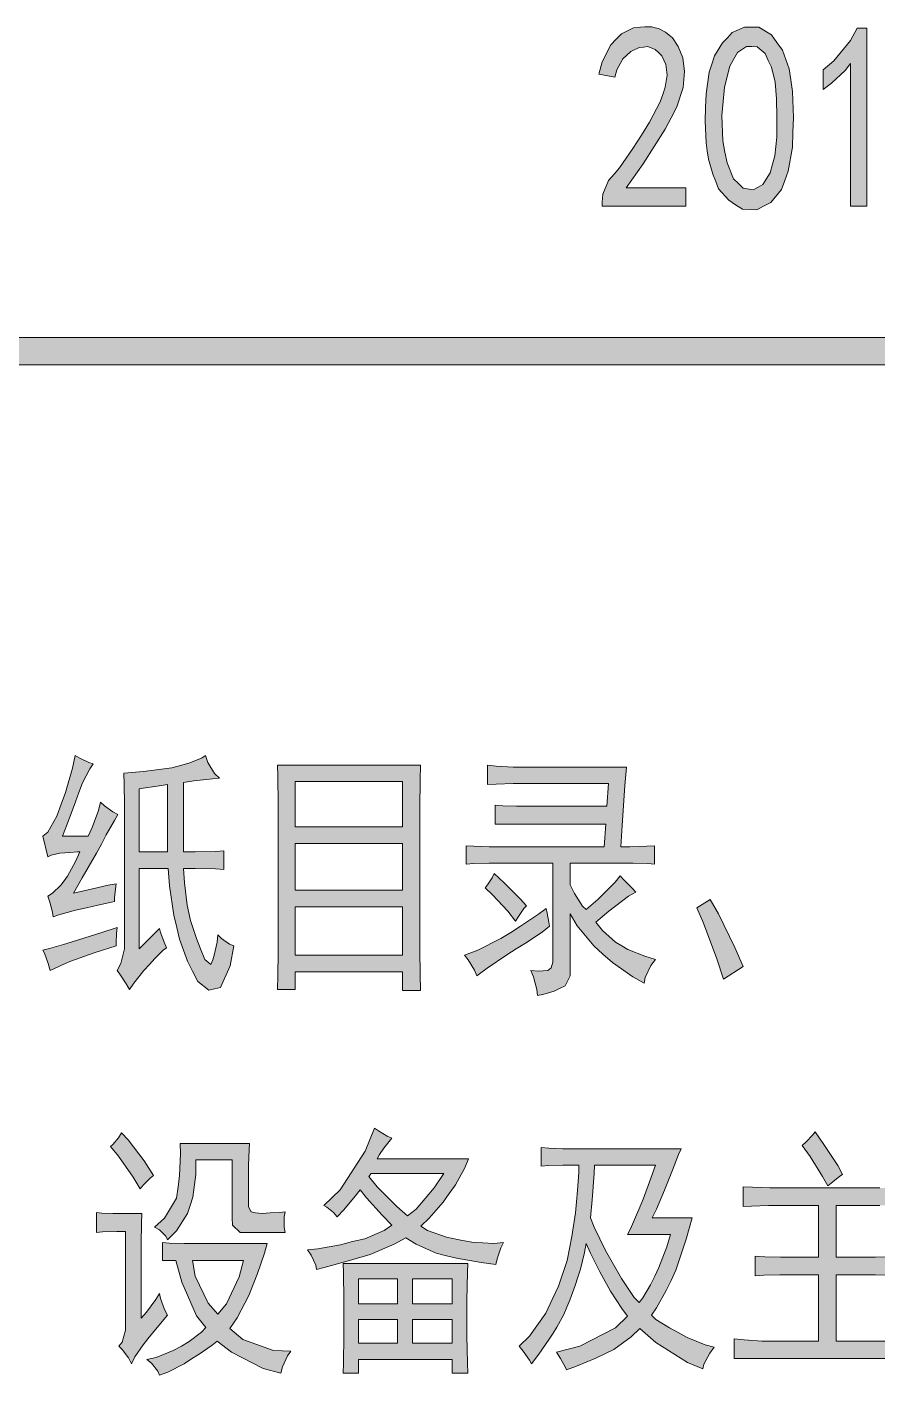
# Model space of a CAD drawing. Header units: millimetres. Extents: x 0 to 586, y 0 to 414.
# Drawn here: x 550.32 to 559.43, y 25.57 to 40.01 of the extents above; entities that cross this region are included whole.
import ezdxf

# ---------------------------------------------------------------- set-up
doc = ezdxf.new("R2010")
doc.units = ezdxf.units.MM

msp = doc.modelspace()

# ---------------------------------------------------------------- hatches: boundary and pattern name
h = msp.add_hatch(color=0)
h.dxf.hatch_style = 2
h.paths.add_polyline_path([(556.48225, 38.13175), (556.489306, 38.216417), (556.549278, 38.364583), (556.60925, 38.431611), (556.665694, 38.498639), (556.810333, 38.706778), (556.902056, 38.847889), (556.99025, 38.989), (557.103139, 39.207722), (557.131361, 39.285333), (557.156056, 39.362944), (557.177222, 39.493472), (557.170167, 39.549917), (557.163111, 39.606361), (557.120778, 39.698083), (557.0855, 39.733361), (557.050222, 39.768639), (556.969083, 39.800389), (556.923222, 39.793333), (556.877361, 39.789806), (556.789167, 39.743944), (556.746833, 39.705139), (556.7045, 39.666333), (556.637472, 39.549917), (556.616306, 39.472306), (556.446972, 39.504056), (556.48225, 39.634583), (556.573972, 39.818028), (556.630417, 39.878), (556.686861, 39.934444), (556.817389, 39.997944), (556.891472, 40.005), (556.937333, 40.008528), (557.014944, 40.008528), (557.050222, 39.997944), (557.0855, 39.990889), (557.159583, 39.952083), (557.198389, 39.920333), (557.233667, 39.892111), (557.297167, 39.800389), (557.321861, 39.736889), (557.346556, 39.676917), (557.364194, 39.532278), (557.357139, 39.444083), (557.350083, 39.359417), (557.283056, 39.154806), (557.219556, 39.034861), (557.156056, 38.914917), (556.919694, 38.540972), (556.739778, 38.286972), (557.378306, 38.286972), (557.378306, 38.089417), (556.48225, 38.089417)])
h = msp.add_hatch(color=0)
h.paths.add_polyline_path([(557.589972, 39.144222), (557.597028, 39.292389), (557.628778, 39.525222), (557.657, 39.609889), (557.685222, 39.698083), (557.769889, 39.839194), (557.822806, 39.892111), (557.875722, 39.948556), (558.00625, 40.005), (558.083861, 40.005), (558.161472, 40.005), (558.295528, 39.923861), (558.351972, 39.842722), (558.411944, 39.761583), (558.486028, 39.5605), (558.503667, 39.440556), (558.521306, 39.317083), (558.531889, 39.038389), (558.524833, 38.879639), (558.521306, 38.720889), (558.475444, 38.463361), (558.436639, 38.364583), (558.401361, 38.265806), (558.288472, 38.128222), (558.210861, 38.089417), (558.136778, 38.050611), (557.985083, 38.057667), (557.911, 38.103528), (557.836917, 38.152917), (557.727556, 38.276389), (557.699333, 38.354), (557.667583, 38.431611), (557.621722, 38.593889), (557.607611, 38.682083), (557.597028, 38.76675), (557.586444, 38.999583)])
h.paths.add_polyline_path([(557.776944, 39.21125), (557.762833, 39.059556), (557.773417, 38.787917), (557.794583, 38.667972), (557.819278, 38.551556), (557.889833, 38.382222), (557.94275, 38.332833), (557.992139, 38.283444), (558.097972, 38.262278), (558.150889, 38.294028), (558.203806, 38.32225), (558.281417, 38.445722), (558.306111, 38.537444), (558.330806, 38.629167), (558.351972, 38.826722), (558.351972, 38.936083), (558.351972, 39.041917), (558.348444, 39.239472), (558.341389, 39.327667), (558.334333, 39.415861), (558.295528, 39.578139), (558.26025, 39.648694), (558.2285, 39.722778), (558.140306, 39.796861), (558.083861, 39.800389), (558.027417, 39.800389), (557.932167, 39.733361), (557.889833, 39.659278), (557.8475, 39.588722), (557.791056, 39.362944)])
h = msp.add_hatch(color=0)
h.dxf.hatch_style = 2
h.paths.add_polyline_path([(559.142194, 39.616944), (559.08575, 39.542861), (558.937583, 39.405278), (558.849389, 39.33825), (558.849389, 39.549917), (558.962278, 39.645167), (559.142194, 39.863889), (559.21275, 39.994417), (559.318583, 39.994417), (559.318583, 38.089417), (559.142194, 38.089417)])
h = msp.add_hatch(color=0)
h.dxf.hatch_style = 2
h.paths.add_polyline_path([(575.772139, 36.681833), (575.772139, 36.389028), (541.390417, 36.389028), (541.390417, 36.681833)])
h = msp.add_hatch(color=0)
h.dxf.hatch_style = 2
h.paths.add_polyline_path([(551.028306, 32.116889), (550.993028, 32.063972), (550.915417, 31.912278), (550.876611, 31.809972), (550.837806, 31.707667), (550.749611, 31.471306), (550.700222, 31.340778), (550.975389, 31.340778), (551.017722, 31.4325), (551.08475, 31.615944), (551.105917, 31.704139), (551.14825, 31.665333), (551.239972, 31.601833), (551.292889, 31.573611), (551.257611, 31.510111), (551.169417, 31.354889), (551.1165, 31.256111), (551.063583, 31.160861), (550.911889, 30.896278), (550.816639, 30.730472), (550.961278, 30.762222), (551.190583, 30.815139), (551.27525, 30.82925), (551.268194, 30.776333), (551.257611, 30.681083), (551.257611, 30.642278), (551.225861, 30.635222), (551.077694, 30.603472), (550.95775, 30.57525), (550.837806, 30.547028), (550.661417, 30.497639), (550.601444, 30.476472), (550.594389, 30.525861), (550.562639, 30.635222), (550.541472, 30.698722), (550.594389, 30.730472), (550.682583, 30.815139), (550.717861, 30.864528), (550.753139, 30.913917), (550.837806, 31.069139), (550.887194, 31.174972), (550.858972, 31.174972), (550.777833, 31.167917), (550.724917, 31.164389), (550.672, 31.157333), (550.580278, 31.136167), (550.541472, 31.118528), (550.488556, 31.340778), (550.541472, 31.383111), (550.64025, 31.555972), (550.686111, 31.682972), (550.731972, 31.809972), (550.806056, 32.071028), (550.834278, 32.205083), (550.887194, 32.176861), (550.982444, 32.131)])
h = msp.add_hatch(color=0)
h.paths.add_polyline_path([(551.815, 30.144861), (551.779722, 30.120167), (551.688, 30.031972), (551.631556, 29.964944), (551.571583, 29.901444), (551.46575, 29.767389), (551.416361, 29.700361), (551.381083, 29.760333), (551.314056, 29.862639), (551.285833, 29.901444), (551.324639, 29.979056), (551.363444, 30.134278), (551.363444, 30.211889), (551.363444, 31.573611), (551.363444, 31.679444), (551.359917, 31.898167), (551.356389, 32.014583), (551.568056, 32.032222), (551.871444, 32.074556), (551.963167, 32.09925), (552.054889, 32.123944), (552.188944, 32.176861), (552.231278, 32.205083), (552.255972, 32.131), (552.330056, 32.011056), (552.382972, 31.961667), (552.305361, 31.954611), (552.107806, 31.933444), (551.994917, 31.915806), (551.994917, 31.174972), (552.121917, 31.174972), (552.340639, 31.1785), (552.428833, 31.185556), (552.428833, 30.984472), (552.340639, 30.991528), (552.121917, 30.995056), (551.994917, 30.995056), (552.0055, 30.839833), (552.03725, 30.603472), (552.054889, 30.518806), (552.072528, 30.437667), (552.136028, 30.243639), (552.178361, 30.134278), (552.224222, 30.021389), (552.287722, 29.964944), (552.308889, 30.017861), (552.326528, 30.06725), (552.358278, 30.204833), (552.365333, 30.285972), (552.404139, 30.243639), (552.488806, 30.183667), (552.534667, 30.166028), (552.495861, 29.950833), (552.393556, 29.721528), (552.330056, 29.707417), (552.266556, 29.693306), (552.150139, 29.785028), (552.093694, 29.894389), (552.040778, 30.00375), (551.952583, 30.236583), (551.924361, 30.363583), (551.892611, 30.494111), (551.84675, 30.808083), (551.832639, 30.995056), (551.522194, 30.995056), (551.522194, 30.134278), (551.599806, 30.211889), (551.705639, 30.32125), (551.737389, 30.353), (551.7515, 30.310667), (551.790306, 30.204833)])
h.paths.add_polyline_path([(551.522194, 31.174972), (551.825583, 31.174972), (551.825583, 31.894639), (551.712694, 31.877), (551.564528, 31.855833), (551.522194, 31.848778)])
h = msp.add_hatch(color=0)
h.paths.add_polyline_path([(554.534917, 32.102778), (554.531389, 31.944028), (554.527861, 31.640639), (554.527861, 31.496), (554.527861, 30.197778), (554.527861, 30.116639), (554.531389, 29.862639), (554.534917, 29.689778), (554.340889, 29.689778), (554.340889, 29.887333), (553.190833, 29.887333), (553.190833, 29.700361), (553.003861, 29.700361), (553.007389, 29.848528), (553.010917, 30.088417), (553.010917, 30.176611), (553.010917, 31.496), (553.010917, 31.679444), (553.007389, 31.982833), (553.003861, 32.102778)])
h.paths.add_polyline_path([(554.340889, 30.06725), (554.340889, 30.585833), (553.190833, 30.585833), (553.190833, 30.06725)])
h.paths.add_polyline_path([(554.340889, 30.762222), (554.340889, 31.263167), (553.190833, 31.263167), (553.190833, 30.762222)])
h.paths.add_polyline_path([(554.340889, 31.439556), (554.340889, 31.926389), (553.190833, 31.926389), (553.190833, 31.439556)])
h = msp.add_hatch(color=0)
h.dxf.hatch_style = 2
h.paths.add_polyline_path([(555.335722, 31.471306), (555.335722, 31.672389), (555.416861, 31.665333), (555.565028, 31.661806), (555.625, 31.661806), (556.531639, 31.661806), (556.549278, 31.905222), (555.617944, 31.905222), (555.52975, 31.905222), (555.346306, 31.898167), (555.254583, 31.894639), (555.254583, 32.102778), (555.346306, 32.092194), (555.526222, 32.081611), (555.607361, 32.081611), (556.743306, 32.081611), (556.725667, 31.884056), (556.693917, 31.457194), (556.679806, 31.227889), (556.778583, 31.227889), (556.9585, 31.234944), (557.043167, 31.238472), (557.043167, 31.040917), (556.969083, 31.047972), (556.813861, 31.0515), (556.732722, 31.0515), (556.140056, 31.0515), (556.140056, 30.818667), (556.185917, 30.726944), (556.270583, 30.592889), (556.309389, 30.554083), (556.436389, 30.663444), (556.619833, 30.846889), (556.67275, 30.917444), (556.715083, 30.875111), (556.79975, 30.786917), (556.842083, 30.741056), (556.764472, 30.698722), (556.552806, 30.536444), (556.415222, 30.420028), (556.485778, 30.331833), (556.623361, 30.204833), (556.690389, 30.166028), (556.757417, 30.127222), (556.937333, 30.056667), (557.05375, 30.021389), (557.004361, 29.954361), (556.940861, 29.827361), (556.930278, 29.767389), (556.810333, 29.834417), (556.591611, 29.989639), (556.489306, 30.077833), (556.390528, 30.166028), (556.214139, 30.381222), (556.140056, 30.508222), (556.140056, 29.922611), (556.140056, 29.845), (556.083611, 29.739167), (556.023639, 29.710944), (555.967194, 29.682722), (555.84725, 29.643917), (555.787278, 29.633333), (555.780222, 29.700361), (555.744944, 29.834417), (555.716722, 29.901444), (555.797861, 29.894389), (555.900167, 29.901444), (555.917806, 29.915556), (555.935444, 29.929667), (555.953083, 29.993167), (555.953083, 30.042556), (555.953083, 31.0515), (555.353361, 31.0515), (555.272222, 31.0515), (555.106417, 31.047972), (555.025278, 31.040917), (555.025278, 31.238472), (555.106417, 31.234944), (555.272222, 31.227889), (555.353361, 31.227889), (556.503417, 31.227889), (556.521056, 31.471306)])
h = msp.add_hatch(color=0)
h.dxf.hatch_style = 2
h.paths.add_polyline_path([(555.325139, 30.942139), (555.430972, 30.839833), (555.603833, 30.6705), (555.670861, 30.596417), (555.642639, 30.564667), (555.586194, 30.48), (555.554444, 30.430611), (555.469778, 30.536444), (555.3075, 30.712833), (555.226361, 30.786917), (555.254583, 30.818667), (555.303972, 30.896278)])
h = msp.add_hatch(color=0)
h.dxf.hatch_style = 2
h.paths.add_polyline_path([(557.780472, 29.809722), (557.709917, 30.028444), (557.565278, 30.409444), (557.494722, 30.57525), (557.639361, 30.663444), (557.727556, 30.508222), (557.903944, 30.148389), (557.992139, 29.943778)])
h = msp.add_hatch(color=0)
h.dxf.hatch_style = 2
h.paths.add_polyline_path([(555.917806, 30.377694), (555.840194, 30.314194), (555.660278, 30.19425), (555.5615, 30.134278), (555.459194, 30.070778), (555.251056, 29.926139), (555.138167, 29.845), (555.113472, 29.904972), (555.046444, 30.017861), (555.007639, 30.06725), (555.14875, 30.120167), (555.395694, 30.243639), (555.501528, 30.310667), (555.607361, 30.377694), (555.797861, 30.504694), (555.882528, 30.564667), (555.893111, 30.515278), (555.91075, 30.420028)])
h = msp.add_hatch(color=0)
h.dxf.hatch_style = 2
h.paths.add_polyline_path([(550.488556, 30.120167), (550.559111, 30.137806), (550.710806, 30.180139), (550.791944, 30.204833), (550.873083, 30.229528), (551.120028, 30.310667), (551.285833, 30.363583), (551.278778, 30.300083), (551.27525, 30.197778), (551.27525, 30.166028), (551.049472, 30.095472), (550.777833, 30.000222), (550.731972, 29.979056), (550.682583, 29.954361), (550.601444, 29.915556), (550.566167, 29.901444), (550.545, 29.979056), (550.506194, 30.088417)])
h = msp.add_hatch(color=0)
h.dxf.hatch_style = 2
h.paths.add_polyline_path([(551.331694, 28.16225), (551.40225, 28.088167), (551.575111, 27.862389), (551.673889, 27.707167), (551.638611, 27.678944), (551.568056, 27.608389), (551.532778, 27.562528), (551.458694, 27.689528), (551.299944, 27.915306), (551.215278, 28.017611), (551.239972, 28.038778), (551.299944, 28.109333)])
h = msp.add_hatch(color=0)
h.paths.add_polyline_path([(553.420139, 26.698222), (553.413083, 26.747611), (553.363694, 26.853444), (553.324889, 26.909889), (553.43425, 26.920472), (553.677667, 26.962806), (553.808194, 26.998083), (553.938722, 27.029833), (554.146861, 27.118028), (554.228, 27.174472), (554.125694, 27.280306), (553.956361, 27.467278), (553.889333, 27.551944), (553.836417, 27.484917), (553.712944, 27.340278), (553.642389, 27.262667), (553.603583, 27.308528), (553.533028, 27.3685), (553.501278, 27.386139), (553.674139, 27.551944), (553.94225, 27.968222), (554.041028, 28.215167), (554.086889, 28.183417), (554.178611, 28.126972), (554.228, 28.105806), (554.157444, 28.017611), (554.143333, 27.999972), (554.097472, 27.932944), (554.06925, 27.883556), (555.049972, 27.883556), (555.011167, 27.788306), (554.908861, 27.604861), (554.841833, 27.513139), (554.778333, 27.421417), (554.626639, 27.248556), (554.538444, 27.163889), (554.609, 27.118028), (554.813611, 27.047472), (554.951194, 27.01925), (555.08525, 26.991028), (555.321611, 26.976917), (555.423917, 26.9875), (555.395694, 26.931056), (555.356889, 26.814639), (555.342778, 26.754667), (555.184028, 26.775833), (554.919444, 26.821694), (554.813611, 26.846389), (554.70425, 26.874611), (554.489056, 26.969861), (554.379694, 27.040417), (554.252694, 26.969861), (553.995167, 26.8605), (553.861111, 26.821694), (553.723528, 26.782889), (553.504806, 26.719389)])
h.paths.add_polyline_path([(553.981056, 27.696583), (554.072778, 27.583694), (554.280917, 27.375556), (554.397333, 27.27325), (554.489056, 27.347333), (554.683083, 27.573111), (554.785389, 27.728333), (554.00575, 27.728333)])
h = msp.add_hatch(color=0)
h.dxf.hatch_style = 2
h.paths.add_polyline_path([(558.898778, 27.594278), (558.842333, 27.696583), (558.708278, 27.911778), (558.623611, 28.028194), (558.665944, 28.067), (558.7365, 28.137556), (558.764722, 28.172833), (558.856444, 28.038778), (559.004611, 27.813), (559.057528, 27.71775), (559.029306, 27.700111), (558.951694, 27.640139)])
h = msp.add_hatch(color=0)
h.dxf.hatch_style = 2
h.paths.add_polyline_path([(552.675778, 27.096861), (552.601694, 27.096861), (552.520556, 27.174472), (552.517028, 27.252083), (552.517028, 27.872972), (552.128972, 27.872972), (552.128972, 27.71775), (552.097222, 27.474333), (552.069, 27.386139), (552.040778, 27.297944), (551.920833, 27.1145), (551.825583, 27.01925), (551.807944, 27.058056), (551.737389, 27.125083), (551.684472, 27.153306), (551.793833, 27.248556), (551.920833, 27.46375), (551.938472, 27.583694), (551.952583, 27.707167), (551.963167, 27.94), (551.959639, 28.049361), (552.704, 28.049361), (552.700472, 27.982333), (552.693417, 27.816528), (552.693417, 27.71775), (552.693417, 27.417889), (552.693417, 27.375556), (552.718111, 27.322639), (552.742806, 27.312056), (552.7675, 27.305), (552.838056, 27.297944), (552.880389, 27.301472), (552.92625, 27.305), (553.028556, 27.312056), (553.085, 27.319111), (553.074417, 27.262667), (553.074417, 27.153306), (553.085, 27.096861)])
h = msp.add_hatch(color=0)
h.paths.add_polyline_path([(557.328917, 27.992917), (557.300694, 27.932944), (557.233667, 27.763611), (557.191333, 27.657778), (557.149, 27.548417), (557.064333, 27.347333), (557.018472, 27.252083), (557.445333, 27.252083), (557.381833, 27.026306), (557.268944, 26.691167), (557.219556, 26.581806), (557.166639, 26.475972), (557.064333, 26.289), (557.011417, 26.211389), (557.057278, 26.165528), (557.201917, 26.073806), (557.297167, 26.024417), (557.392417, 25.9715), (557.586444, 25.893889), (557.681694, 25.869194), (557.635833, 25.802167), (557.572333, 25.68575), (557.558222, 25.636361), (557.395944, 25.703389), (557.057278, 25.918583), (556.884417, 26.06675), (556.792694, 25.978556), (556.605722, 25.8445), (556.510472, 25.795111), (556.415222, 25.74925), (556.207083, 25.664583), (556.097722, 25.625778), (556.087139, 25.650472), (556.034222, 25.745722), (555.991889, 25.81275), (556.242361, 25.879778), (556.623361, 26.073806), (556.753889, 26.200806), (556.690389, 26.281944), (556.570444, 26.468917), (556.514, 26.571222), (556.457556, 26.673528), (556.35525, 26.874611), (556.309389, 26.976917), (556.29175, 26.881667), (556.249417, 26.70175), (556.221194, 26.617083), (556.192972, 26.528889), (556.136528, 26.370139), (556.10125, 26.296056), (556.0695, 26.218444), (555.995417, 26.080861), (555.956611, 26.017361), (555.914278, 25.953861), (555.801389, 25.791583), (555.723778, 25.689278), (555.702611, 25.728083), (555.635583, 25.823333), (555.59325, 25.879778), (555.702611, 25.985611), (555.879, 26.232556), (555.946028, 26.377194), (556.013056, 26.521833), (556.104778, 26.797), (556.133, 26.924), (556.157694, 27.054528), (556.1965, 27.305), (556.207083, 27.424944), (556.217667, 27.544889), (556.231778, 27.738917), (556.231778, 27.816528), (556.122417, 27.816528), (556.058917, 27.816528), (555.91075, 27.813), (555.829611, 27.805944), (555.829611, 28.007028), (555.91075, 27.999972), (556.058917, 27.992917), (556.122417, 27.992917)])
h.paths.add_polyline_path([(556.35525, 27.252083), (556.394056, 27.153306), (556.517528, 26.902833), (556.602194, 26.754667), (556.686861, 26.602972), (556.824444, 26.398361), (556.877361, 26.345444), (556.916167, 26.394833), (557.000833, 26.535944), (557.046694, 26.627667), (557.089028, 26.719389), (557.173694, 26.941639), (557.2125, 27.075694), (556.753889, 27.075694), (556.785639, 27.135667), (556.849139, 27.283833), (556.884417, 27.3685), (556.919694, 27.453167), (557.004361, 27.678944), (557.05375, 27.816528), (556.397583, 27.816528), (556.394056, 27.728333), (556.372889, 27.446111)])
h = msp.add_hatch(color=0)
h.dxf.hatch_style = 2
h.paths.add_polyline_path([(559.456167, 27.573111), (559.526722, 27.573111), (559.703111, 27.580167), (559.808944, 27.583694), (559.808944, 27.375556), (559.703111, 27.379083), (559.526722, 27.386139), (559.456167, 27.386139), (558.986972, 27.386139), (558.986972, 26.832278), (559.33975, 26.832278), (559.410306, 26.832278), (559.579639, 26.835806), (559.678417, 26.842861), (559.678417, 26.631194), (559.579639, 26.63825), (559.410306, 26.641778), (559.33975, 26.641778), (558.986972, 26.641778), (558.986972, 25.932694), (559.544361, 25.932694), (559.6255, 25.932694), (559.808944, 25.93975), (559.914778, 25.946806), (559.914778, 25.735139), (559.808944, 25.742194), (559.6255, 25.745722), (559.544361, 25.745722), (557.896889, 25.745722), (557.896889, 25.957389), (558.002722, 25.946806), (558.193222, 25.932694), (558.277889, 25.932694), (558.8, 25.932694), (558.8, 26.641778), (558.454278, 26.641778), (558.383722, 26.641778), (558.214389, 26.63825), (558.119139, 26.631194), (558.119139, 26.842861), (558.224972, 26.835806), (558.390778, 26.832278), (558.454278, 26.832278), (558.8, 26.832278), (558.8, 27.386139), (558.3555, 27.386139), (558.263778, 27.386139), (558.080333, 27.379083), (557.992139, 27.375556), (557.992139, 27.583694), (558.090917, 27.580167), (558.277889, 27.573111), (558.366083, 27.573111)])
h = msp.add_hatch(color=0)
h.dxf.hatch_style = 2
h.paths.add_polyline_path([(551.550417, 27.297944), (551.546889, 27.195639), (551.543361, 26.976917), (551.543361, 26.853444), (551.543361, 26.179639), (551.599806, 26.243139), (551.698583, 26.377194), (551.737389, 26.444222), (551.7515, 26.387778), (551.793833, 26.271361), (551.825583, 26.211389), (551.769139, 26.144361), (551.663306, 26.017361), (551.613917, 25.957389), (551.564528, 25.893889), (551.476333, 25.763361), (551.437528, 25.689278), (551.405778, 25.752778), (551.33875, 25.8445), (551.303472, 25.879778), (551.33875, 25.922111), (551.374028, 26.049111), (551.374028, 26.133778), (551.374028, 27.107444), (551.282306, 27.107444), (551.127083, 27.103917), (551.063583, 27.096861), (551.063583, 27.308528), (551.120028, 27.301472), (551.239972, 27.297944), (551.303472, 27.297944)])
h = msp.add_hatch(color=0)
h.paths.add_polyline_path([(551.772667, 26.9875), (551.843222, 26.980444), (552.001972, 26.976917), (552.093694, 26.976917), (552.890972, 26.976917), (552.86275, 26.874611), (552.788667, 26.655889), (552.742806, 26.539472), (552.696944, 26.419528), (552.569944, 26.183167), (552.492333, 26.06675), (552.633444, 25.950333), (552.961528, 25.830389), (553.144972, 25.823333), (553.109694, 25.773944), (553.056778, 25.657528), (553.039139, 25.5905), (552.848639, 25.639889), (552.509972, 25.81275), (552.358278, 25.932694), (552.301833, 25.890361), (552.16425, 25.791583), (552.083111, 25.742194), (552.001972, 25.689278), (551.829111, 25.601083), (551.737389, 25.569333), (551.71975, 25.611667), (551.652722, 25.696333), (551.603333, 25.735139), (551.702111, 25.756306), (551.885556, 25.830389), (551.97375, 25.879778), (552.058417, 25.929167), (552.188944, 26.027944), (552.234806, 26.077333), (552.136028, 26.204333), (551.977278, 26.564167), (551.913778, 26.797), (551.772667, 26.797)])
h.paths.add_polyline_path([(552.365333, 26.221972), (552.457056, 26.331333), (552.591111, 26.620611), (552.6405, 26.797), (552.093694, 26.797), (552.121917, 26.627667), (552.2595, 26.338389)])
h = msp.add_hatch(color=0)
h.paths.add_polyline_path([(555.042917, 26.76525), (555.039389, 26.666472), (555.032333, 26.370139), (555.032333, 26.179639), (555.032333, 25.989139), (555.039389, 25.696333), (555.042917, 25.5905), (554.873583, 25.5905), (554.873583, 25.735139), (553.871694, 25.735139), (553.871694, 25.5905), (553.705889, 25.5905), (553.709417, 25.696333), (553.712944, 25.989139), (553.712944, 26.179639), (553.712944, 26.370139), (553.709417, 26.666472), (553.705889, 26.76525)])
h.paths.add_polyline_path([(554.873583, 26.331333), (554.873583, 26.599444), (554.45025, 26.599444), (554.45025, 26.331333)])
h.paths.add_polyline_path([(554.287972, 26.331333), (554.287972, 26.599444), (553.871694, 26.599444), (553.871694, 26.331333)])
h.paths.add_polyline_path([(554.873583, 25.911528), (554.873583, 26.165528), (554.45025, 26.165528), (554.45025, 25.911528)])
h.paths.add_polyline_path([(554.287972, 25.911528), (554.287972, 26.165528), (553.871694, 26.165528), (553.871694, 25.911528)])

# ---------------------------------------------------------------- linework, layer by layer
at = {"color": 0, "lineweight": 0}
for points in [[(556.48225, 38.13175), (556.489306, 38.216417), (556.549278, 38.364583), (556.60925, 38.431611), (556.665694, 38.498639), (556.810333, 38.706778), (556.902056, 38.847889), (556.99025, 38.989), (557.103139, 39.207722), (557.131361, 39.285333), (557.156056, 39.362944), (557.177222, 39.493472), (557.170167, 39.549917), (557.163111, 39.606361), (557.120778, 39.698083), (557.0855, 39.733361), (557.050222, 39.768639), (556.969083, 39.800389), (556.923222, 39.793333), (556.877361, 39.789806), (556.789167, 39.743944), (556.746833, 39.705139), (556.7045, 39.666333), (556.637472, 39.549917), (556.616306, 39.472306), (556.446972, 39.504056), (556.48225, 39.634583), (556.573972, 39.818028), (556.630417, 39.878), (556.686861, 39.934444), (556.817389, 39.997944), (556.891472, 40.005), (556.937333, 40.008528), (557.014944, 40.008528), (557.050222, 39.997944), (557.0855, 39.990889), (557.159583, 39.952083), (557.198389, 39.920333), (557.233667, 39.892111), (557.297167, 39.800389), (557.321861, 39.736889), (557.346556, 39.676917), (557.364194, 39.532278), (557.357139, 39.444083), (557.350083, 39.359417), (557.283056, 39.154806), (557.219556, 39.034861), (557.156056, 38.914917), (556.919694, 38.540972), (556.739778, 38.286972), (557.378306, 38.286972), (557.378306, 38.089417), (556.48225, 38.089417)], [(557.589972, 39.144222), (557.597028, 39.292389), (557.628778, 39.525222), (557.657, 39.609889), (557.685222, 39.698083), (557.769889, 39.839194), (557.822806, 39.892111), (557.875722, 39.948556), (558.00625, 40.005), (558.083861, 40.005), (558.161472, 40.005), (558.295528, 39.923861), (558.351972, 39.842722), (558.411944, 39.761583), (558.486028, 39.5605), (558.503667, 39.440556), (558.521306, 39.317083), (558.531889, 39.038389), (558.524833, 38.879639), (558.521306, 38.720889), (558.475444, 38.463361), (558.436639, 38.364583), (558.401361, 38.265806), (558.288472, 38.128222), (558.210861, 38.089417), (558.136778, 38.050611), (557.985083, 38.057667), (557.911, 38.103528), (557.836917, 38.152917), (557.727556, 38.276389), (557.699333, 38.354), (557.667583, 38.431611), (557.621722, 38.593889), (557.607611, 38.682083), (557.597028, 38.76675), (557.586444, 38.999583)], [(559.142194, 39.616944), (559.08575, 39.542861), (558.937583, 39.405278), (558.849389, 39.33825), (558.849389, 39.549917), (558.962278, 39.645167), (559.142194, 39.863889), (559.21275, 39.994417), (559.318583, 39.994417), (559.318583, 38.089417), (559.142194, 38.089417)], [(557.776944, 39.21125), (557.762833, 39.059556), (557.773417, 38.787917), (557.794583, 38.667972), (557.819278, 38.551556), (557.889833, 38.382222), (557.94275, 38.332833), (557.992139, 38.283444), (558.097972, 38.262278), (558.150889, 38.294028), (558.203806, 38.32225), (558.281417, 38.445722), (558.306111, 38.537444), (558.330806, 38.629167), (558.351972, 38.826722), (558.351972, 38.936083), (558.351972, 39.041917), (558.348444, 39.239472), (558.341389, 39.327667), (558.334333, 39.415861), (558.295528, 39.578139), (558.26025, 39.648694), (558.2285, 39.722778), (558.140306, 39.796861), (558.083861, 39.800389), (558.027417, 39.800389), (557.932167, 39.733361), (557.889833, 39.659278), (557.8475, 39.588722), (557.791056, 39.362944)], [(575.772139, 36.681833), (575.772139, 36.389028), (541.390417, 36.389028), (541.390417, 36.681833)], [(551.028306, 32.116889), (550.993028, 32.063972), (550.915417, 31.912278), (550.876611, 31.809972), (550.837806, 31.707667), (550.749611, 31.471306), (550.700222, 31.340778), (550.975389, 31.340778), (551.017722, 31.4325), (551.08475, 31.615944), (551.105917, 31.704139), (551.14825, 31.665333), (551.239972, 31.601833), (551.292889, 31.573611), (551.257611, 31.510111), (551.169417, 31.354889), (551.1165, 31.256111), (551.063583, 31.160861), (550.911889, 30.896278), (550.816639, 30.730472), (550.961278, 30.762222), (551.190583, 30.815139), (551.27525, 30.82925), (551.268194, 30.776333), (551.257611, 30.681083), (551.257611, 30.642278), (551.225861, 30.635222), (551.077694, 30.603472), (550.95775, 30.57525), (550.837806, 30.547028), (550.661417, 30.497639), (550.601444, 30.476472), (550.594389, 30.525861), (550.562639, 30.635222), (550.541472, 30.698722), (550.594389, 30.730472), (550.682583, 30.815139), (550.717861, 30.864528), (550.753139, 30.913917), (550.837806, 31.069139), (550.887194, 31.174972), (550.858972, 31.174972), (550.777833, 31.167917), (550.724917, 31.164389), (550.672, 31.157333), (550.580278, 31.136167), (550.541472, 31.118528), (550.488556, 31.340778), (550.541472, 31.383111), (550.64025, 31.555972), (550.686111, 31.682972), (550.731972, 31.809972), (550.806056, 32.071028), (550.834278, 32.205083), (550.887194, 32.176861), (550.982444, 32.131)], [(551.815, 30.144861), (551.779722, 30.120167), (551.688, 30.031972), (551.631556, 29.964944), (551.571583, 29.901444), (551.46575, 29.767389), (551.416361, 29.700361), (551.381083, 29.760333), (551.314056, 29.862639), (551.285833, 29.901444), (551.324639, 29.979056), (551.363444, 30.134278), (551.363444, 30.211889), (551.363444, 31.573611), (551.363444, 31.679444), (551.359917, 31.898167), (551.356389, 32.014583), (551.568056, 32.032222), (551.871444, 32.074556), (551.963167, 32.09925), (552.054889, 32.123944), (552.188944, 32.176861), (552.231278, 32.205083), (552.255972, 32.131), (552.330056, 32.011056), (552.382972, 31.961667), (552.305361, 31.954611), (552.107806, 31.933444), (551.994917, 31.915806), (551.994917, 31.174972), (552.121917, 31.174972), (552.340639, 31.1785), (552.428833, 31.185556), (552.428833, 30.984472), (552.340639, 30.991528), (552.121917, 30.995056), (551.994917, 30.995056), (552.0055, 30.839833), (552.03725, 30.603472), (552.054889, 30.518806), (552.072528, 30.437667), (552.136028, 30.243639), (552.178361, 30.134278), (552.224222, 30.021389), (552.287722, 29.964944), (552.308889, 30.017861), (552.326528, 30.06725), (552.358278, 30.204833), (552.365333, 30.285972), (552.404139, 30.243639), (552.488806, 30.183667), (552.534667, 30.166028), (552.495861, 29.950833), (552.393556, 29.721528), (552.330056, 29.707417), (552.266556, 29.693306), (552.150139, 29.785028), (552.093694, 29.894389), (552.040778, 30.00375), (551.952583, 30.236583), (551.924361, 30.363583), (551.892611, 30.494111), (551.84675, 30.808083), (551.832639, 30.995056), (551.522194, 30.995056), (551.522194, 30.134278), (551.599806, 30.211889), (551.705639, 30.32125), (551.737389, 30.353), (551.7515, 30.310667), (551.790306, 30.204833)], [(554.534917, 32.102778), (554.531389, 31.944028), (554.527861, 31.640639), (554.527861, 31.496), (554.527861, 30.197778), (554.527861, 30.116639), (554.531389, 29.862639), (554.534917, 29.689778), (554.340889, 29.689778), (554.340889, 29.887333), (553.190833, 29.887333), (553.190833, 29.700361), (553.003861, 29.700361), (553.007389, 29.848528), (553.010917, 30.088417), (553.010917, 30.176611), (553.010917, 31.496), (553.010917, 31.679444), (553.007389, 31.982833), (553.003861, 32.102778)], [(555.335722, 31.471306), (555.335722, 31.672389), (555.416861, 31.665333), (555.565028, 31.661806), (555.625, 31.661806), (556.531639, 31.661806), (556.549278, 31.905222), (555.617944, 31.905222), (555.52975, 31.905222), (555.346306, 31.898167), (555.254583, 31.894639), (555.254583, 32.102778), (555.346306, 32.092194), (555.526222, 32.081611), (555.607361, 32.081611), (556.743306, 32.081611), (556.725667, 31.884056), (556.693917, 31.457194), (556.679806, 31.227889), (556.778583, 31.227889), (556.9585, 31.234944), (557.043167, 31.238472), (557.043167, 31.040917), (556.969083, 31.047972), (556.813861, 31.0515), (556.732722, 31.0515), (556.140056, 31.0515), (556.140056, 30.818667), (556.185917, 30.726944), (556.270583, 30.592889), (556.309389, 30.554083), (556.436389, 30.663444), (556.619833, 30.846889), (556.67275, 30.917444), (556.715083, 30.875111), (556.79975, 30.786917), (556.842083, 30.741056), (556.764472, 30.698722), (556.552806, 30.536444), (556.415222, 30.420028), (556.485778, 30.331833), (556.623361, 30.204833), (556.690389, 30.166028), (556.757417, 30.127222), (556.937333, 30.056667), (557.05375, 30.021389), (557.004361, 29.954361), (556.940861, 29.827361), (556.930278, 29.767389), (556.810333, 29.834417), (556.591611, 29.989639), (556.489306, 30.077833), (556.390528, 30.166028), (556.214139, 30.381222), (556.140056, 30.508222), (556.140056, 29.922611), (556.140056, 29.845), (556.083611, 29.739167), (556.023639, 29.710944), (555.967194, 29.682722), (555.84725, 29.643917), (555.787278, 29.633333), (555.780222, 29.700361), (555.744944, 29.834417), (555.716722, 29.901444), (555.797861, 29.894389), (555.900167, 29.901444), (555.917806, 29.915556), (555.935444, 29.929667), (555.953083, 29.993167), (555.953083, 30.042556), (555.953083, 31.0515), (555.353361, 31.0515), (555.272222, 31.0515), (555.106417, 31.047972), (555.025278, 31.040917), (555.025278, 31.238472), (555.106417, 31.234944), (555.272222, 31.227889), (555.353361, 31.227889), (556.503417, 31.227889), (556.521056, 31.471306)], [(554.340889, 31.439556), (554.340889, 31.926389), (553.190833, 31.926389), (553.190833, 31.439556)], [(551.522194, 31.174972), (551.825583, 31.174972), (551.825583, 31.894639), (551.712694, 31.877), (551.564528, 31.855833), (551.522194, 31.848778)], [(554.340889, 30.762222), (554.340889, 31.263167), (553.190833, 31.263167), (553.190833, 30.762222)], [(555.325139, 30.942139), (555.430972, 30.839833), (555.603833, 30.6705), (555.670861, 30.596417), (555.642639, 30.564667), (555.586194, 30.48), (555.554444, 30.430611), (555.469778, 30.536444), (555.3075, 30.712833), (555.226361, 30.786917), (555.254583, 30.818667), (555.303972, 30.896278)], [(557.780472, 29.809722), (557.709917, 30.028444), (557.565278, 30.409444), (557.494722, 30.57525), (557.639361, 30.663444), (557.727556, 30.508222), (557.903944, 30.148389), (557.992139, 29.943778)], [(554.340889, 30.06725), (554.340889, 30.585833), (553.190833, 30.585833), (553.190833, 30.06725)], [(555.917806, 30.377694), (555.840194, 30.314194), (555.660278, 30.19425), (555.5615, 30.134278), (555.459194, 30.070778), (555.251056, 29.926139), (555.138167, 29.845), (555.113472, 29.904972), (555.046444, 30.017861), (555.007639, 30.06725), (555.14875, 30.120167), (555.395694, 30.243639), (555.501528, 30.310667), (555.607361, 30.377694), (555.797861, 30.504694), (555.882528, 30.564667), (555.893111, 30.515278), (555.91075, 30.420028)], [(550.488556, 30.120167), (550.559111, 30.137806), (550.710806, 30.180139), (550.791944, 30.204833), (550.873083, 30.229528), (551.120028, 30.310667), (551.285833, 30.363583), (551.278778, 30.300083), (551.27525, 30.197778), (551.27525, 30.166028), (551.049472, 30.095472), (550.777833, 30.000222), (550.731972, 29.979056), (550.682583, 29.954361), (550.601444, 29.915556), (550.566167, 29.901444), (550.545, 29.979056), (550.506194, 30.088417)], [(551.331694, 28.16225), (551.40225, 28.088167), (551.575111, 27.862389), (551.673889, 27.707167), (551.638611, 27.678944), (551.568056, 27.608389), (551.532778, 27.562528), (551.458694, 27.689528), (551.299944, 27.915306), (551.215278, 28.017611), (551.239972, 28.038778), (551.299944, 28.109333)], [(553.420139, 26.698222), (553.413083, 26.747611), (553.363694, 26.853444), (553.324889, 26.909889), (553.43425, 26.920472), (553.677667, 26.962806), (553.808194, 26.998083), (553.938722, 27.029833), (554.146861, 27.118028), (554.228, 27.174472), (554.125694, 27.280306), (553.956361, 27.467278), (553.889333, 27.551944), (553.836417, 27.484917), (553.712944, 27.340278), (553.642389, 27.262667), (553.603583, 27.308528), (553.533028, 27.3685), (553.501278, 27.386139), (553.674139, 27.551944), (553.94225, 27.968222), (554.041028, 28.215167), (554.086889, 28.183417), (554.178611, 28.126972), (554.228, 28.105806), (554.157444, 28.017611), (554.143333, 27.999972), (554.097472, 27.932944), (554.06925, 27.883556), (555.049972, 27.883556), (555.011167, 27.788306), (554.908861, 27.604861), (554.841833, 27.513139), (554.778333, 27.421417), (554.626639, 27.248556), (554.538444, 27.163889), (554.609, 27.118028), (554.813611, 27.047472), (554.951194, 27.01925), (555.08525, 26.991028), (555.321611, 26.976917), (555.423917, 26.9875), (555.395694, 26.931056), (555.356889, 26.814639), (555.342778, 26.754667), (555.184028, 26.775833), (554.919444, 26.821694), (554.813611, 26.846389), (554.70425, 26.874611), (554.489056, 26.969861), (554.379694, 27.040417), (554.252694, 26.969861), (553.995167, 26.8605), (553.861111, 26.821694), (553.723528, 26.782889), (553.504806, 26.719389)], [(558.898778, 27.594278), (558.842333, 27.696583), (558.708278, 27.911778), (558.623611, 28.028194), (558.665944, 28.067), (558.7365, 28.137556), (558.764722, 28.172833), (558.856444, 28.038778), (559.004611, 27.813), (559.057528, 27.71775), (559.029306, 27.700111), (558.951694, 27.640139)], [(552.675778, 27.096861), (552.601694, 27.096861), (552.520556, 27.174472), (552.517028, 27.252083), (552.517028, 27.872972), (552.128972, 27.872972), (552.128972, 27.71775), (552.097222, 27.474333), (552.069, 27.386139), (552.040778, 27.297944), (551.920833, 27.1145), (551.825583, 27.01925), (551.807944, 27.058056), (551.737389, 27.125083), (551.684472, 27.153306), (551.793833, 27.248556), (551.920833, 27.46375), (551.938472, 27.583694), (551.952583, 27.707167), (551.963167, 27.94), (551.959639, 28.049361), (552.704, 28.049361), (552.700472, 27.982333), (552.693417, 27.816528), (552.693417, 27.71775), (552.693417, 27.417889), (552.693417, 27.375556), (552.718111, 27.322639), (552.742806, 27.312056), (552.7675, 27.305), (552.838056, 27.297944), (552.880389, 27.301472), (552.92625, 27.305), (553.028556, 27.312056), (553.085, 27.319111), (553.074417, 27.262667), (553.074417, 27.153306), (553.085, 27.096861)], [(557.328917, 27.992917), (557.300694, 27.932944), (557.233667, 27.763611), (557.191333, 27.657778), (557.149, 27.548417), (557.064333, 27.347333), (557.018472, 27.252083), (557.445333, 27.252083), (557.381833, 27.026306), (557.268944, 26.691167), (557.219556, 26.581806), (557.166639, 26.475972), (557.064333, 26.289), (557.011417, 26.211389), (557.057278, 26.165528), (557.201917, 26.073806), (557.297167, 26.024417), (557.392417, 25.9715), (557.586444, 25.893889), (557.681694, 25.869194), (557.635833, 25.802167), (557.572333, 25.68575), (557.558222, 25.636361), (557.395944, 25.703389), (557.057278, 25.918583), (556.884417, 26.06675), (556.792694, 25.978556), (556.605722, 25.8445), (556.510472, 25.795111), (556.415222, 25.74925), (556.207083, 25.664583), (556.097722, 25.625778), (556.087139, 25.650472), (556.034222, 25.745722), (555.991889, 25.81275), (556.242361, 25.879778), (556.623361, 26.073806), (556.753889, 26.200806), (556.690389, 26.281944), (556.570444, 26.468917), (556.514, 26.571222), (556.457556, 26.673528), (556.35525, 26.874611), (556.309389, 26.976917), (556.29175, 26.881667), (556.249417, 26.70175), (556.221194, 26.617083), (556.192972, 26.528889), (556.136528, 26.370139), (556.10125, 26.296056), (556.0695, 26.218444), (555.995417, 26.080861), (555.956611, 26.017361), (555.914278, 25.953861), (555.801389, 25.791583), (555.723778, 25.689278), (555.702611, 25.728083), (555.635583, 25.823333), (555.59325, 25.879778), (555.702611, 25.985611), (555.879, 26.232556), (555.946028, 26.377194), (556.013056, 26.521833), (556.104778, 26.797), (556.133, 26.924), (556.157694, 27.054528), (556.1965, 27.305), (556.207083, 27.424944), (556.217667, 27.544889), (556.231778, 27.738917), (556.231778, 27.816528), (556.122417, 27.816528), (556.058917, 27.816528), (555.91075, 27.813), (555.829611, 27.805944), (555.829611, 28.007028), (555.91075, 27.999972), (556.058917, 27.992917), (556.122417, 27.992917)], [(553.981056, 27.696583), (554.072778, 27.583694), (554.280917, 27.375556), (554.397333, 27.27325), (554.489056, 27.347333), (554.683083, 27.573111), (554.785389, 27.728333), (554.00575, 27.728333)], [(556.35525, 27.252083), (556.394056, 27.153306), (556.517528, 26.902833), (556.602194, 26.754667), (556.686861, 26.602972), (556.824444, 26.398361), (556.877361, 26.345444), (556.916167, 26.394833), (557.000833, 26.535944), (557.046694, 26.627667), (557.089028, 26.719389), (557.173694, 26.941639), (557.2125, 27.075694), (556.753889, 27.075694), (556.785639, 27.135667), (556.849139, 27.283833), (556.884417, 27.3685), (556.919694, 27.453167), (557.004361, 27.678944), (557.05375, 27.816528), (556.397583, 27.816528), (556.394056, 27.728333), (556.372889, 27.446111)], [(551.550417, 27.297944), (551.546889, 27.195639), (551.543361, 26.976917), (551.543361, 26.853444), (551.543361, 26.179639), (551.599806, 26.243139), (551.698583, 26.377194), (551.737389, 26.444222), (551.7515, 26.387778), (551.793833, 26.271361), (551.825583, 26.211389), (551.769139, 26.144361), (551.663306, 26.017361), (551.613917, 25.957389), (551.564528, 25.893889), (551.476333, 25.763361), (551.437528, 25.689278), (551.405778, 25.752778), (551.33875, 25.8445), (551.303472, 25.879778), (551.33875, 25.922111), (551.374028, 26.049111), (551.374028, 26.133778), (551.374028, 27.107444), (551.282306, 27.107444), (551.127083, 27.103917), (551.063583, 27.096861), (551.063583, 27.308528), (551.120028, 27.301472), (551.239972, 27.297944), (551.303472, 27.297944)], [(551.772667, 26.9875), (551.843222, 26.980444), (552.001972, 26.976917), (552.093694, 26.976917), (552.890972, 26.976917), (552.86275, 26.874611), (552.788667, 26.655889), (552.742806, 26.539472), (552.696944, 26.419528), (552.569944, 26.183167), (552.492333, 26.06675), (552.633444, 25.950333), (552.961528, 25.830389), (553.144972, 25.823333), (553.109694, 25.773944), (553.056778, 25.657528), (553.039139, 25.5905), (552.848639, 25.639889), (552.509972, 25.81275), (552.358278, 25.932694), (552.301833, 25.890361), (552.16425, 25.791583), (552.083111, 25.742194), (552.001972, 25.689278), (551.829111, 25.601083), (551.737389, 25.569333), (551.71975, 25.611667), (551.652722, 25.696333), (551.603333, 25.735139), (551.702111, 25.756306), (551.885556, 25.830389), (551.97375, 25.879778), (552.058417, 25.929167), (552.188944, 26.027944), (552.234806, 26.077333), (552.136028, 26.204333), (551.977278, 26.564167), (551.913778, 26.797), (551.772667, 26.797)], [(552.365333, 26.221972), (552.457056, 26.331333), (552.591111, 26.620611), (552.6405, 26.797), (552.093694, 26.797), (552.121917, 26.627667), (552.2595, 26.338389)], [(555.042917, 26.76525), (555.039389, 26.666472), (555.032333, 26.370139), (555.032333, 26.179639), (555.032333, 25.989139), (555.039389, 25.696333), (555.042917, 25.5905), (554.873583, 25.5905), (554.873583, 25.735139), (553.871694, 25.735139), (553.871694, 25.5905), (553.705889, 25.5905), (553.709417, 25.696333), (553.712944, 25.989139), (553.712944, 26.179639), (553.712944, 26.370139), (553.709417, 26.666472), (553.705889, 26.76525)], [(554.287972, 26.331333), (554.287972, 26.599444), (553.871694, 26.599444), (553.871694, 26.331333)], [(554.873583, 26.331333), (554.873583, 26.599444), (554.45025, 26.599444), (554.45025, 26.331333)], [(554.287972, 25.911528), (554.287972, 26.165528), (553.871694, 26.165528), (553.871694, 25.911528)], [(554.873583, 25.911528), (554.873583, 26.165528), (554.45025, 26.165528), (554.45025, 25.911528)]]:
    msp.add_lwpolyline(points, close=True, dxfattribs=at)
for points in [[(559.544361, 25.745722), (557.896889, 25.745722), (557.896889, 25.957389), (558.002722, 25.946806), (558.193222, 25.932694), (558.277889, 25.932694), (558.8, 25.932694), (558.8, 26.641778), (558.454278, 26.641778), (558.383722, 26.641778), (558.214389, 26.63825), (558.119139, 26.631194), (558.119139, 26.842861), (558.224972, 26.835806), (558.390778, 26.832278), (558.454278, 26.832278), (558.8, 26.832278), (558.8, 27.386139), (558.3555, 27.386139), (558.263778, 27.386139), (558.080333, 27.379083), (557.992139, 27.375556), (557.992139, 27.583694), (558.090917, 27.580167), (558.277889, 27.573111), (558.366083, 27.573111), (559.456167, 27.573111)], [(559.456167, 27.386139), (558.986972, 27.386139), (558.986972, 26.832278), (559.33975, 26.832278), (559.410306, 26.832278), (559.579639, 26.835806)], [(559.579639, 26.63825), (559.410306, 26.641778), (559.33975, 26.641778), (558.986972, 26.641778), (558.986972, 25.932694), (559.544361, 25.932694)]]:
    msp.add_lwpolyline(points, dxfattribs=at)

doc.saveas('drawing.dxf')
